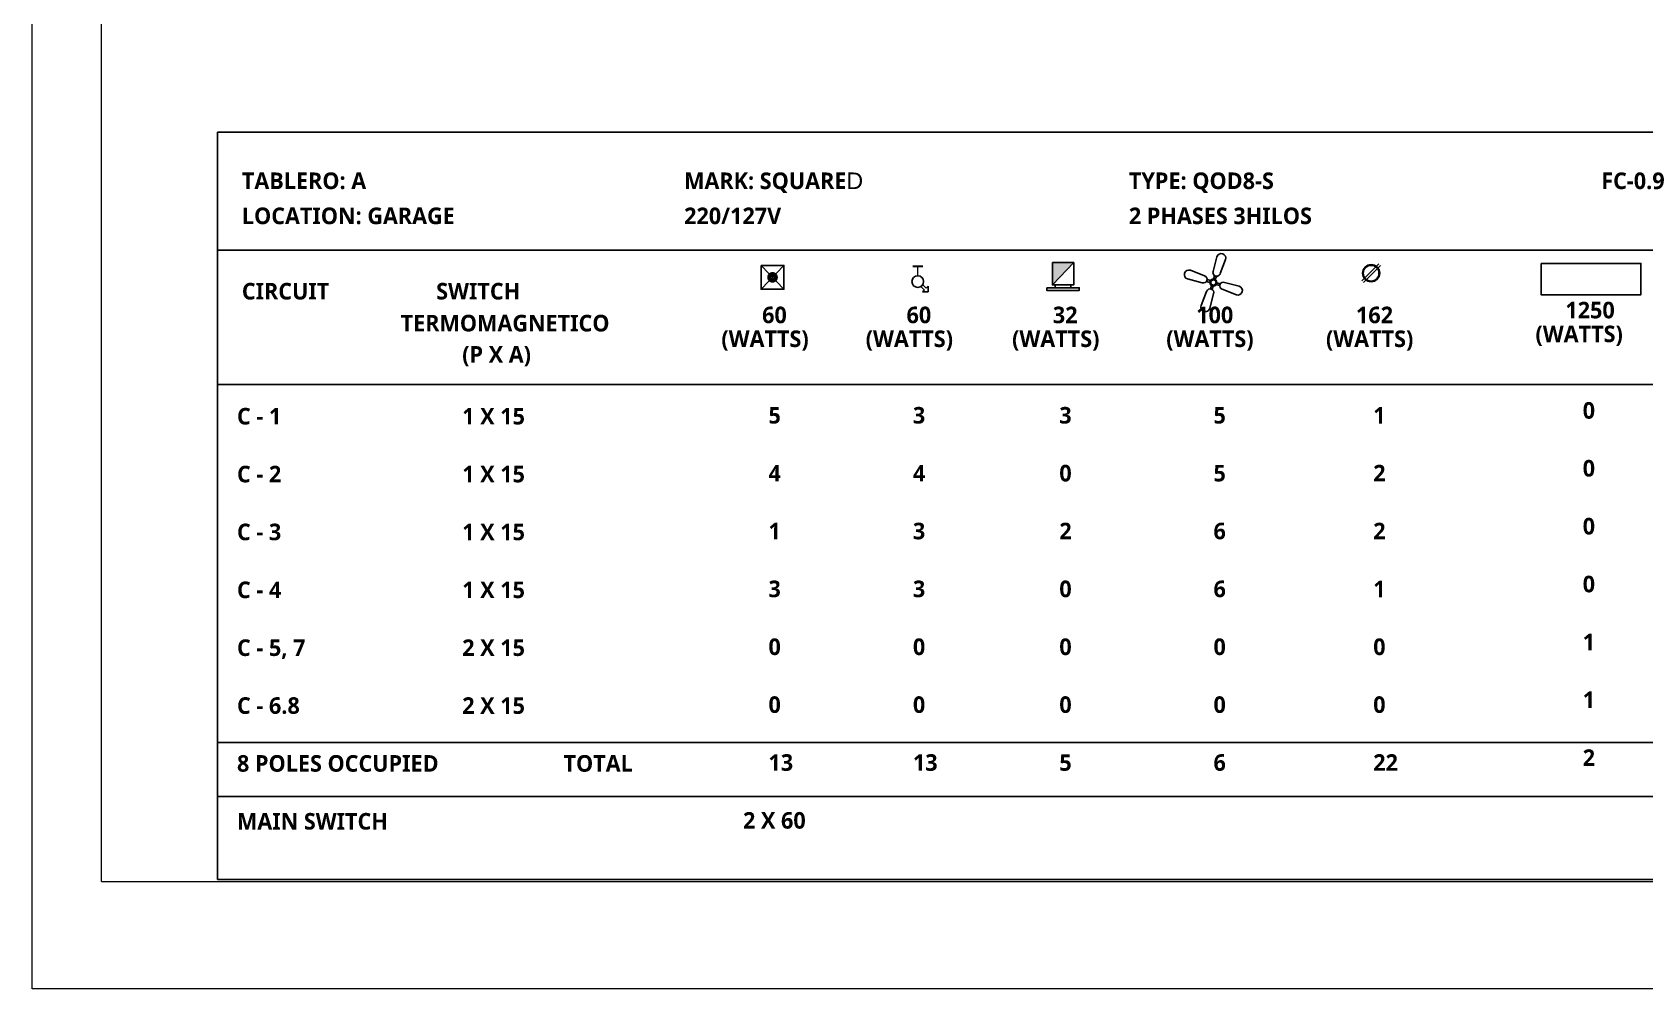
# Model space of a CAD drawing. Extents: x -111 to 1137, y -130 to 54.
# Drawn here: x 551.89 to 565.82, y -95.38 to -87.12 of the extents above; entities that cross this region are included whole.
import ezdxf

# ---------------------------------------------------------------- set-up
doc = ezdxf.new("R2010")
doc.units = 0
doc.linetypes.add('HIDDEN', pattern=[0.375, 0.25, -0.125])
doc.layers.get('0').update_dxf_attribs({"lineweight": 0})
doc.layers.add('IL-PLAFOND', color=10, linetype='Continuous')
doc.layers.add('TEXTO', color=164, linetype='Continuous')
doc.layers.add('muro', color=7, linetype='Continuous', lineweight=18)
doc.layers.add('Pluma2', color=2, linetype='Continuous', lineweight=20)

# ---------------------------------------------------------------- blocks, each defined once
blk = doc.blocks.new('cuuad')
at = {"layer": 'Pluma2', "color": 5}
for q in [(621.853, -170.105), (709.104, -226.774)]:
    blk.add_line((621.853, -226.774), q, dxfattribs=at)
blk = doc.blocks.new('A$C617451FE')
at = {"layer": 'IL-PLAFOND', "ltscale": 0.25}
for p, q in [((0, 0.206), (0.198, 0)), ((0, 0), (0.198, 0.206))]:
    blk.add_line(p, q, dxfattribs=at)
at = {"layer": 'IL-PLAFOND'}
blk.add_lwpolyline([(0, 0.206), (0, 0), (0.198, 0), (0.198, 0.206)], close=True, dxfattribs=at)
at = {"layer": 'IL-PLAFOND', "color": 52, "const_width": 0.0564, "flags": 128}
blk.add_lwpolyline([(0.081, 0.103, 1), (0.117, 0.103, 1)], format="xyb", close=True, dxfattribs=at)
at = {"layer": 'IL-PLAFOND', "ltscale": 0.25}
blk.add_circle((0.099, 0.103), 0.037, dxfattribs=at)
blk = doc.blocks.new('PQ-06')
for p, q in [((-0.084, 0.473), (-0.183, 0.473)), ((-0.183, 0.473), (-0.183, 0.374)), ((-0.183, 0.374), (-0.15, 0.407)), ((-0.15, 0.407), (-0.088, 0.345)), ((-0.117, 0.44), (-0.084, 0.473)), ((-0.055, 0.378), (-0.117, 0.44))]:
    blk.add_line(p, q)
blk.add_circle((0, 0.289), 0.104)
for points in [[(0.093, 0), (-0.093, 0), (0.093, 0.035), (-0.093, 0.035)], [(0.012, 0.035), (-0.012, 0.035), (0.012, 0.185), (-0.012, 0.185)]]:
    blk.add_solid(points)
blk = doc.blocks.new('PQ-24')
blk.add_hatch(color=256).paths.add_polyline_path([(0.105, 0.275), (-0.105, 0.275), (-0.105, 0.055)])
for p, q in [((0.105, 0.275), (-0.105, 0.055)), ((-0.078, 0.027), (-0.078, 0.055)), ((0.078, 0.027), (0.078, 0.055))]:
    blk.add_line(p, q)
for points in [[(-0.105, 0.275), (-0.105, 0.055), (0.105, 0.055), (0.105, 0.275)], [(-0.16, 0.027), (-0.16, 0), (0.16, 0), (0.16, 0.027)]]:
    blk.add_lwpolyline(points, close=True)
blk = doc.blocks.new('PQ-12')
for p, q in [((-0.002, 0.102), (0.033, 0.238)), ((0.062, 0.082), (0.113, 0.212)), ((-0.102, -0.002), (-0.238, 0.033)), ((-0.082, 0.062), (-0.212, 0.113)), ((-0.032, 0.002), (-0.063, 0.011)), ((-0.027, 0.018), (-0.057, 0.028)), ((0.002, 0.032), (0.011, 0.063)), ((0.018, 0.027), (0.028, 0.057)), ((0.102, 0.002), (0.238, -0.033)), ((-0.062, -0.082), (-0.113, -0.212)), ((0.002, -0.102), (-0.033, -0.238)), ((-0.018, -0.027), (-0.028, -0.057)), ((-0.002, -0.032), (-0.011, -0.063)), ((0.027, -0.018), (0.057, -0.028)), ((0.032, -0.002), (0.063, -0.011)), ((0.082, -0.062), (0.212, -0.113))]:
    blk.add_line(p, q)
for radius in [0.0324, 0.0243]:
    blk.add_circle((0, 0), radius)
for centre, radius, start, end in [((0.073, 0.225), 0.0422, 341.9784, 161.9784), ((-0.225, 0.073), 0.0422, 71.9784, 251.9784), ((-0.092, 0.03), 0.0337, 251.9784, 71.9784), ((0.03, 0.092), 0.0337, 161.9784, 341.9784), ((0.092, -0.03), 0.0337, 71.9784, 251.9784), ((-0.03, -0.092), 0.0337, 341.9784, 161.9784), ((0.225, -0.073), 0.0422, 251.9784, 71.9784), ((-0.073, -0.225), 0.0422, 161.9784, 341.9784)]:
    blk.add_arc(centre, radius, start, end)
blk = doc.blocks.new('C02')
for p, q in [((-0.95, -0.78), (0.78, 0.95)), ((-0.78, -0.95), (0.95, 0.78))]:
    blk.add_line(p, q)
for radius in [0.871, 0.798]:
    blk.add_circle((0, 0), radius)

msp = doc.modelspace()

# ---------------------------------------------------------------- linework, layer by layer
at = {"color": 253}
msp.add_lwpolyline([(551.889, -65.006), (597.451, -65.006), (597.451, -95.381), (551.889, -95.381)], close=True, dxfattribs=at)
msp.add_lwpolyline([(551.889, -65.006), (597.451, -65.006), (597.451, -95.381), (551.889, -95.381)], close=True, dxfattribs=at)
at = {"layer": 'IL-PLAFOND', "color": 7, "ltscale": 0.25}
for p, q in [((553.49, -89.001), (572.719, -89.001)), ((553.49, -90.16), (572.719, -90.16)), ((553.49, -93.254), (572.719, -93.254)), ((553.49, -93.721), (572.719, -93.721))]:
    msp.add_line(p, q, dxfattribs=at)
for points in [[(553.49, -89.001), (572.711, -89.001), (572.711, -87.982), (553.49, -87.982)], [(553.49, -89.001), (572.719, -89.001), (572.719, -94.437), (553.49, -94.437)], [(553.49, -89.001), (572.719, -89.001), (572.719, -89.001), (553.49, -89.001)]]:
    msp.add_lwpolyline(points, close=True, dxfattribs=at)
at = {"layer": 'IL-PLAFOND', "color": 1, "ltscale": 0.25}
msp.add_lwpolyline([(564.926, -89.114), (565.788, -89.114), (565.788, -89.385), (564.926, -89.385)], close=True, dxfattribs=at)

# ---------------------------------------------------------------- block references
at = {"layer": 'IL-PLAFOND', "ltscale": 0.25}
msp.add_blockref('A$C617451FE', (558.186, -89.338), dxfattribs=at)
at = {"layer": 'IL-PLAFOND', "linetype": 'HIDDEN'}
for name, p, xscale, yscale, zscale, rotation in [('PQ-06', (559.54, -89.131), 0.4854290007592681, 0.4854290007592681, 0.4854290007592681, 180), ('C02', (563.457, -89.199), 0.08475229858685693, 0.08475229858685693, 0.08475229858685693, 359.9985245195602)]:
    msp.add_blockref(name, p, dxfattribs=dict(at, xscale=xscale, yscale=yscale, zscale=zscale, rotation=rotation))
for name, p, xscale, yscale, zscale in [('PQ-24', (560.795, -89.348), 0.8766113472189545, 0.8766113472189545, 0.8766113472189545), ('PQ-12', (562.094, -89.28), 0.9372236958386964, 0.9372236958386964, 0.9372236958386964)]:
    msp.add_blockref(name, p, dxfattribs=dict(at, xscale=xscale, yscale=yscale, zscale=zscale))
at = {"layer": 'muro', "color": 253, "xscale": 0.5054143374475188, "yscale": 0.5054143374475188, "zscale": 0.5054143374475188}
msp.add_blockref('cuuad', (238.194, 20.16), dxfattribs=at)

# ---------------------------------------------------------------- texts
at = {"layer": 'TEXTO', "color": 132, "char_height": 0.14327, "attachment_point": 1}
for s, insert, width in [('{\\fSegoe UI Semibold|b0|i0|c0|p34;TABLERO: A}', (553.7, -88.329), 2.28132), ('{\\fSegoe UI Semibold|b0|i0|c0|p34;MARK: SQUARE\\fArial|b0|i0|c0|p34;D}', (557.521, -88.329), 2.28132), ('{\\fSegoe UI Semibold|b0|i0|c0|p34;TYPE: QOD8-S}', (561.364, -88.329), 2.28132), ('{\\fSegoe UI Semibold|b0|i0|c0|p34;FC-0.9}', (565.445, -88.329), 3.81958), ('{\\fSegoe UI Semibold|b0|i0|c0|p34;LOCATION: GARAGE}', (553.7, -88.632), 3.03322), ('{\\fSegoe UI Semibold|b0|i0|c0|p34;220/127V}', (557.521, -88.632), 3.63972), ('{\\fSegoe UI Semibold|b0|i0|c0|p34;2 PHASES 3HILOS}', (561.364, -88.632), 3.03322), ('{\\fSegoe UI Semibold|b0|i0|c0|p34;CIRCUIT}', (553.7, -89.283), 1.09587), ('{\\fSegoe UI Semibold|b0|i0|c0|p34;SWITCH}', (555.379, -89.283), 1.09587), ('{\\fSegoe UI Semibold|b0|i0|c0|p34;1250}', (565.135, -89.446), 1.09587), ('{\\fSegoe UI Semibold|b0|i0|c0|p34;TERMOMAGNETICO}', (555.072, -89.559), 1.09587), ('{\\fSegoe UI Semibold|b0|i0|c0|p34;60}', (558.195, -89.488), 1.09587), ('{\\fSegoe UI Semibold|b0|i0|c0|p34;60}', (559.443, -89.488), 1.09587), ('{\\fSegoe UI Semibold|b0|i0|c0|p34;32}', (560.707, -89.488), 1.09587), ('{\\fSegoe UI Semibold|b0|i0|c0|p34;100}', (561.946, -89.488), 1.09587), ('{\\fSegoe UI Semibold|b0|i0|c0|p34;162}', (563.326, -89.488), 1.09587), ('{\\fSegoe UI Semibold|b0|i0|c0|p34;(WATTS)}', (557.843, -89.694), 1.09587), ('{\\fSegoe UI Semibold|b0|i0|c0|p34;(WATTS)}', (559.09, -89.694), 1.09587), ('{\\fSegoe UI Semibold|b0|i0|c0|p34;(WATTS)}', (560.355, -89.694), 1.09587), ('{\\fSegoe UI Semibold|b0|i0|c0|p34;(WATTS)}', (561.687, -89.694), 1.09587), ('{\\fSegoe UI Semibold|b0|i0|c0|p34;(WATTS)}', (563.067, -89.694), 1.09587), ('{\\fSegoe UI Semibold|b0|i0|c0|p34;(WATTS)}', (564.877, -89.652), 1.09587), ('{\\fSegoe UI Semibold|b0|i0|c0|p34;(P X A)}', (555.604, -89.829), 1.09587), ('{\\fSegoe UI Semibold|b0|i0|c0|p34;C - 1}', (553.658, -90.363), 1.09587), ('{\\fSegoe UI Semibold|b0|i0|c0|p34;1 X 15}', (555.604, -90.363), 1.09587), ('{\\fSegoe UI Semibold|b0|i0|c0|p34;5}', (558.25, -90.355), 1.09587), ('{\\fSegoe UI Semibold|b0|i0|c0|p34;3}', (559.498, -90.355), 1.09587), ('{\\fSegoe UI Semibold|b0|i0|c0|p34;3}', (560.763, -90.355), 1.09587), ('{\\fSegoe UI Semibold|b0|i0|c0|p34;5}', (562.095, -90.355), 1.09587), ('{\\fSegoe UI Semibold|b0|i0|c0|p34;1}', (563.475, -90.355), 1.09587), ('{\\fSegoe UI Semibold|b0|i0|c0|p34;0}', (565.285, -90.313), 1.09587), ('{\\fSegoe UI Semibold|b0|i0|c0|p34;0}', (565.285, -90.813), 1.09587), ('{\\fSegoe UI Semibold|b0|i0|c0|p34;C - 2}', (553.658, -90.863), 1.09587), ('{\\fSegoe UI Semibold|b0|i0|c0|p34;1 X 15}', (555.604, -90.863), 1.09587), ('{\\fSegoe UI Semibold|b0|i0|c0|p34;4}', (558.25, -90.855), 1.09587), ('{\\fSegoe UI Semibold|b0|i0|c0|p34;4}', (559.498, -90.855), 1.09587), ('{\\fSegoe UI Semibold|b0|i0|c0|p34;0}', (560.763, -90.855), 1.09587), ('{\\fSegoe UI Semibold|b0|i0|c0|p34;5}', (562.095, -90.855), 1.09587), ('{\\fSegoe UI Semibold|b0|i0|c0|p34;2}', (563.475, -90.855), 1.09587), ('{\\fSegoe UI Semibold|b0|i0|c0|p34;C - 3}', (553.658, -91.363), 1.09587), ('{\\fSegoe UI Semibold|b0|i0|c0|p34;1 X 15}', (555.604, -91.363), 1.09587), ('{\\fSegoe UI Semibold|b0|i0|c0|p34;1}', (558.25, -91.355), 1.09587), ('{\\fSegoe UI Semibold|b0|i0|c0|p34;3}', (559.498, -91.355), 1.09587), ('{\\fSegoe UI Semibold|b0|i0|c0|p34;2}', (560.763, -91.355), 1.09587), ('{\\fSegoe UI Semibold|b0|i0|c0|p34;6}', (562.095, -91.355), 1.09587), ('{\\fSegoe UI Semibold|b0|i0|c0|p34;2}', (563.475, -91.355), 1.09587), ('{\\fSegoe UI Semibold|b0|i0|c0|p34;0}', (565.285, -91.313), 1.09587), ('{\\fSegoe UI Semibold|b0|i0|c0|p34;0}', (565.285, -91.813), 1.09587), ('{\\fSegoe UI Semibold|b0|i0|c0|p34;C - 4}', (553.658, -91.863), 1.09587), ('{\\fSegoe UI Semibold|b0|i0|c0|p34;1 X 15}', (555.604, -91.863), 1.09587), ('{\\fSegoe UI Semibold|b0|i0|c0|p34;3}', (558.25, -91.855), 1.09587), ('{\\fSegoe UI Semibold|b0|i0|c0|p34;3}', (559.498, -91.855), 1.09587), ('{\\fSegoe UI Semibold|b0|i0|c0|p34;0}', (560.763, -91.855), 1.09587), ('{\\fSegoe UI Semibold|b0|i0|c0|p34;6}', (562.095, -91.855), 1.09587), ('{\\fSegoe UI Semibold|b0|i0|c0|p34;1}', (563.475, -91.855), 1.09587), ('{\\fSegoe UI Semibold|b0|i0|c0|p34;C - 5, 7}', (553.658, -92.363), 1.79449), ('{\\fSegoe UI Semibold|b0|i0|c0|p34;2 X 15}', (555.604, -92.363), 1.09587), ('{\\fSegoe UI Semibold|b0|i0|c0|p34;0}', (558.25, -92.355), 1.09587), ('{\\fSegoe UI Semibold|b0|i0|c0|p34;0}', (559.498, -92.355), 1.09587), ('{\\fSegoe UI Semibold|b0|i0|c0|p34;0}', (560.763, -92.355), 1.09587), ('{\\fSegoe UI Semibold|b0|i0|c0|p34;0}', (562.095, -92.355), 1.09587), ('{\\fSegoe UI Semibold|b0|i0|c0|p34;0}', (563.475, -92.355), 1.09587), ('{\\fSegoe UI Semibold|b0|i0|c0|p34;1}', (565.285, -92.313), 1.09587), ('{\\fSegoe UI Semibold|b0|i0|c0|p34;C - 6.8}', (553.658, -92.863), 1.82699), ('{\\fSegoe UI Semibold|b0|i0|c0|p34;2 X 15}', (555.604, -92.863), 1.09587), ('{\\fSegoe UI Semibold|b0|i0|c0|p34;0}', (558.25, -92.855), 1.09587), ('{\\fSegoe UI Semibold|b0|i0|c0|p34;0}', (559.498, -92.855), 1.09587), ('{\\fSegoe UI Semibold|b0|i0|c0|p34;0}', (560.763, -92.855), 1.09587), ('{\\fSegoe UI Semibold|b0|i0|c0|p34;0}', (562.095, -92.855), 1.09587), ('{\\fSegoe UI Semibold|b0|i0|c0|p34;0}', (563.475, -92.855), 1.09587), ('{\\fSegoe UI Semibold|b0|i0|c0|p34;1}', (565.285, -92.813), 1.09587), ('{\\fSegoe UI Semibold|b0|i0|c0|p34;2}', (565.285, -93.313), 1.09587), ('{\\fSegoe UI Semibold|b0|i0|c0|p34;8 POLES OCCUPIED}', (553.658, -93.363), 2.96561), ('{\\fSegoe UI Semibold|b0|i0|c0|p34;TOTAL}', (556.479, -93.363), 2.12255), ('{\\fSegoe UI Semibold|b0|i0|c0|p34;13}', (558.25, -93.355), 1.09587), ('{\\fSegoe UI Semibold|b0|i0|c0|p34;13}', (559.498, -93.355), 1.09587), ('{\\fSegoe UI Semibold|b0|i0|c0|p34;5}', (560.763, -93.355), 1.09587), ('{\\fSegoe UI Semibold|b0|i0|c0|p34;6}', (562.095, -93.355), 1.09587), ('{\\fSegoe UI Semibold|b0|i0|c0|p34;22}', (563.475, -93.355), 1.09587), ('{\\fSegoe UI Semibold|b0|i0|c0|p34;MAIN SWITCH}', (553.658, -93.863), 3.89531), ('{\\fSegoe UI Semibold|b0|i0|c0|p34;2 X 60}', (558.03, -93.855), 1.09587)]:
    msp.add_mtext(s, dxfattribs=dict(at, insert=insert, width=width))

doc.saveas('drawing.dxf')
